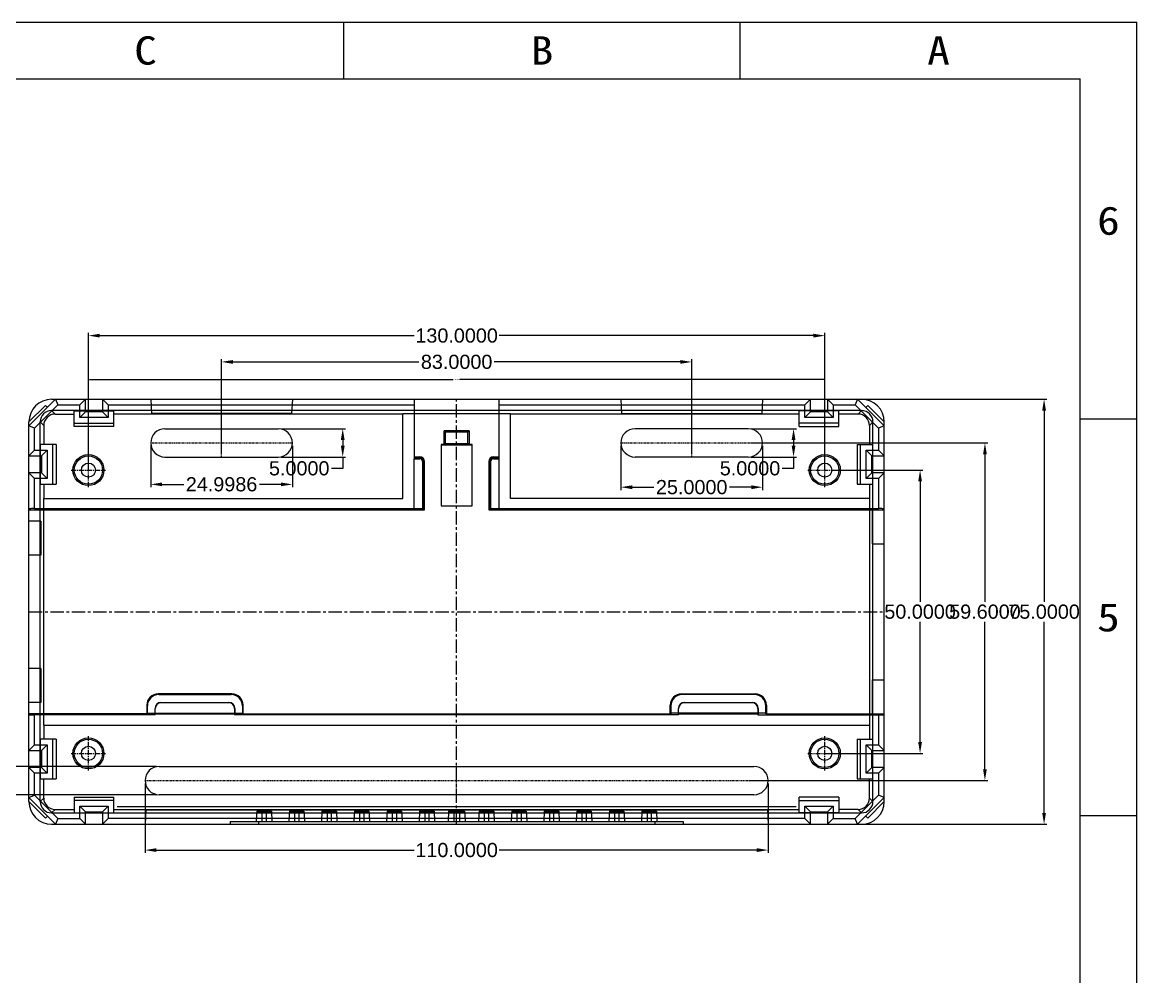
# Model space of a CAD drawing. Header units: millimetres. Extents: x 0 to 3909, y 0 to 1786.
# Drawn here: x 3712.6 to 3909.4, y 1617.2 to 1785.6 of the extents above; entities that cross this region are included whole.
import ezdxf
from ezdxf.enums import TextEntityAlignment as Align

# ---------------------------------------------------------------- set-up
doc = ezdxf.new("R2010")
doc.units = ezdxf.units.MM
doc.header["$MEASUREMENT"] = 0
doc.linetypes.add('CENTER', pattern=[0.6, 0.375, -0.075, 0.075, -0.075])
doc.linetypes.add('HIDDEN', pattern=[0.2, 0.1, -0.1])
doc.layers.get('0').update_dxf_attribs({"linetype": 'CONTINUOUS'})
doc.layers.get('Defpoints').update_dxf_attribs({"linetype": 'CONTINUOUS'})
doc.layers.add('DEFAULT_2', color=8, linetype='HIDDEN')
doc.layers.add('dim', color=82, linetype='CONTINUOUS', lineweight=9)
doc.styles.get("Standard").update_dxf_attribs({"font": 'arial.ttf'})
doc.styles.add('TEXTSTYLE_0', font='txt', dxfattribs={"width": 0.8})
doc.dimstyles.get("Standard").update_dxf_attribs({"dimtxt": 0.18, "dimasz": 0.18, "dimexe": 0.18, "dimexo": 0.0625, "dimgap": 0.09, "dimtad": 0, "dimtih": 1, "dimtoh": 1, "dimdec": 4, "dimzin": 0, "dimdsep": 46, "dimtxsty": 'Standard', "dimcen": 0.09, "dimadec": 0, "dimazin": 0, "dimtfac": 1, "dimtdec": 4, "dimtofl": 0, "dimtmove": 0, "dimatfit": 3, "dimfxl": 0, "dimtolj": 1, "dimtzin": 0, "dimarcsym": 0})

# ---------------------------------------------------------------- blocks, each defined once
blk = doc.blocks.new('SUN_6HWZ35TKK40GSGJE8VEUYAXIAKM')
at = {"color": 7, "linetype": 'Continuous'}
for p, q in [((-594, 420), (0, 420)), ((-140, 410), (-140, 420)), ((-70, 410), (-70, 420)), ((0, 0), (0, 420)), ((-584, 410), (-10, 410)), ((-10, 10), (-10, 410)), ((-10, 350), (0, 350)), ((-10, 280), (0, 280))]:
    blk.add_line(p, q, dxfattribs=at)
at = {"color": 2, "style": 'TEXTSTYLE_0'}
for s, width, p, p2 in [('C', 0.792749, (-176.99, 412.53), (-172.99, 412.53)), ('B', 0.858217, (-106.99, 412.53), (-102.99, 412.53)), ('A', 0.858217, (-36.99, 412.53), (-32.99, 412.53)), ('6', 1.030029, (-6.99, 382.5), (-2.99, 382.5)), ('5', 1.030029, (-6.99, 312.5), (-2.99, 312.5))]:
    blk.add_text(s, height=5, dxfattribs=dict(at, width=width)).set_placement(p, p2, align=Align.FIT)
blk = doc.blocks.new('*D75')
at = {"layer": 'Defpoints', "color": 0}
for p in [(3830.83, 1725.67), (3747.83, 1708.88), (3830.83, 1708.88)]:
    blk.add_point(p, dxfattribs=at)
at = {"layer": 'dim', "color": 0, "lineweight": -2}
for p, q in [((3747.83, 1709.38), (3747.83, 1726.17)), ((3749.83, 1725.67), (3782.67, 1725.67)), ((3828.83, 1725.67), (3795.98, 1725.67)), ((3830.83, 1709.38), (3830.83, 1726.17))]:
    blk.add_line(p, q, dxfattribs=at)
at = {"layer": 'dim', "color": 0}
for points in [[(3749.83, 1726), (3749.83, 1725.34), (3747.83, 1725.67)], [(3828.83, 1726), (3828.83, 1725.34), (3830.83, 1725.67)]]:
    blk.add_solid(points, dxfattribs=at)
at = {"layer": 'dim', "color": 0, "insert": (3789.33, 1725.67), "char_height": 2.5, "attachment_point": 5}
blk.add_mtext('\\A1;83.0000', dxfattribs=at)
blk = doc.blocks.new('*D76')
at = {"layer": 'Defpoints', "color": 0}
for p in [(3860.13, 1719.08), (3860.13, 1644.08), (3893.04, 1644.08)]:
    blk.add_point(p, dxfattribs=at)
at = {"layer": 'dim', "color": 0, "lineweight": -2}
for p, q in [((3860.63, 1719.08), (3893.54, 1719.08)), ((3893.04, 1717.08), (3893.04, 1683.35)), ((3893.04, 1646.08), (3893.04, 1679.8)), ((3860.63, 1644.08), (3893.54, 1644.08))]:
    blk.add_line(p, q, dxfattribs=at)
at = {"layer": 'dim', "color": 0}
for points in [[(3892.71, 1717.08), (3893.38, 1717.08), (3893.04, 1719.08)], [(3892.71, 1646.08), (3893.38, 1646.08), (3893.04, 1644.08)]]:
    blk.add_solid(points, dxfattribs=at)
at = {"layer": 'dim', "color": 0, "insert": (3893.04, 1681.58), "char_height": 2.5, "attachment_point": 5}
blk.add_mtext('\\A1;75.0000', dxfattribs=at)
blk = doc.blocks.new('*D77')
at = {"layer": 'Defpoints', "color": 0}
for p in [(3840.83, 1711.38), (3840.83, 1651.78), (3882.6, 1651.78)]:
    blk.add_point(p, dxfattribs=at)
at = {"layer": 'dim', "color": 0, "lineweight": -2}
for p, q in [((3841.33, 1711.38), (3883.1, 1711.38)), ((3882.6, 1709.38), (3882.6, 1683.35)), ((3882.6, 1653.78), (3882.6, 1679.8)), ((3841.33, 1651.78), (3883.1, 1651.78))]:
    blk.add_line(p, q, dxfattribs=at)
at = {"layer": 'dim', "color": 0}
for points in [[(3882.27, 1709.38), (3882.93, 1709.38), (3882.6, 1711.38)], [(3882.27, 1653.78), (3882.93, 1653.78), (3882.6, 1651.78)]]:
    blk.add_solid(points, dxfattribs=at)
at = {"layer": 'dim', "color": 0, "insert": (3882.6, 1681.58), "char_height": 2.5, "attachment_point": 5}
blk.add_mtext('\\A1;59.6000', dxfattribs=at)
blk = doc.blocks.new('*D78')
at = {"layer": 'Defpoints', "color": 0}
for p in [(3757.83, 1713.88), (3757.83, 1708.88), (3769.22, 1708.88)]:
    blk.add_point(p, dxfattribs=at)
at = {"layer": 'dim', "color": 0, "lineweight": -2}
for p, q in [((3758.33, 1713.88), (3769.72, 1713.88)), ((3769.22, 1711.88), (3769.22, 1710.88)), ((3758.33, 1708.88), (3769.72, 1708.88)), ((3769.22, 1708.88), (3769.22, 1706.88)), ((3769.22, 1706.88), (3767.22, 1706.88))]:
    blk.add_line(p, q, dxfattribs=at)
at = {"layer": 'dim', "color": 0}
for points in [[(3768.89, 1711.88), (3769.56, 1711.88), (3769.22, 1713.88)], [(3768.89, 1710.88), (3769.56, 1710.88), (3769.22, 1708.88)]]:
    blk.add_solid(points, dxfattribs=at)
at = {"layer": 'dim', "color": 0, "insert": (3761.54, 1706.88), "char_height": 2.5, "attachment_point": 5}
blk.add_mtext('\\A1;5.0000', dxfattribs=at)
blk = doc.blocks.new('*D79')
at = {"layer": 'Defpoints', "color": 0}
for p in [(3840.83, 1713.88), (3840.83, 1708.88), (3848.81, 1708.88)]:
    blk.add_point(p, dxfattribs=at)
at = {"layer": 'dim', "color": 0, "lineweight": -2}
for p, q in [((3841.33, 1713.88), (3849.31, 1713.88)), ((3848.81, 1711.88), (3848.81, 1710.88)), ((3841.33, 1708.88), (3849.31, 1708.88)), ((3848.81, 1708.88), (3848.81, 1706.88)), ((3848.81, 1706.88), (3846.81, 1706.88))]:
    blk.add_line(p, q, dxfattribs=at)
at = {"layer": 'dim', "color": 0}
for points in [[(3848.48, 1711.88), (3849.15, 1711.88), (3848.81, 1713.88)], [(3848.48, 1710.88), (3849.15, 1710.88), (3848.81, 1708.88)]]:
    blk.add_solid(points, dxfattribs=at)
at = {"layer": 'dim', "color": 0, "insert": (3841.13, 1706.88), "char_height": 2.5, "attachment_point": 5}
blk.add_mtext('\\A1;5.0000', dxfattribs=at)
blk = doc.blocks.new('*D80')
at = {"layer": 'Defpoints', "color": 0}
for p in [(3818.33, 1711.38), (3843.33, 1711.38), (3843.33, 1703.56)]:
    blk.add_point(p, dxfattribs=at)
at = {"layer": 'dim', "color": 0, "lineweight": -2}
for p, q in [((3818.33, 1710.88), (3818.33, 1703.06)), ((3843.33, 1710.88), (3843.33, 1703.06)), ((3820.33, 1703.56), (3824.15, 1703.56)), ((3841.33, 1703.56), (3837.5, 1703.56))]:
    blk.add_line(p, q, dxfattribs=at)
at = {"layer": 'dim', "color": 0}
for points in [[(3820.33, 1703.89), (3820.33, 1703.22), (3818.33, 1703.56)], [(3841.33, 1703.89), (3841.33, 1703.22), (3843.33, 1703.56)]]:
    blk.add_solid(points, dxfattribs=at)
at = {"layer": 'dim', "color": 0, "insert": (3830.83, 1703.56), "char_height": 2.5, "attachment_point": 5}
blk.add_mtext('\\A1;25.0000', dxfattribs=at)
blk = doc.blocks.new('*D81')
at = {"layer": 'Defpoints', "color": 0}
for p in [(3735.33, 1711.46), (3760.33, 1711.37), (3760.33, 1704.06)]:
    blk.add_point(p, dxfattribs=at)
at = {"layer": 'dim', "color": 0, "lineweight": -2}
for p, q in [((3735.33, 1710.96), (3735.33, 1703.56)), ((3760.33, 1710.87), (3760.33, 1703.56)), ((3737.33, 1704.06), (3741.15, 1704.06)), ((3758.33, 1704.06), (3754.51, 1704.06))]:
    blk.add_line(p, q, dxfattribs=at)
at = {"layer": 'dim', "color": 0}
for points in [[(3737.33, 1704.39), (3737.33, 1703.73), (3735.33, 1704.06)], [(3758.33, 1704.39), (3758.33, 1703.73), (3760.33, 1704.06)]]:
    blk.add_solid(points, dxfattribs=at)
at = {"layer": 'dim', "color": 0, "insert": (3747.83, 1704.06), "char_height": 2.5, "attachment_point": 5}
blk.add_mtext('\\A1;24.9986', dxfattribs=at)
blk = doc.blocks.new('*D82')
at = {"layer": 'Defpoints', "color": 0}
for p in [(3736.83, 1654.28), (3705.64, 1649.28), (3736.83, 1649.28)]:
    blk.add_point(p, dxfattribs=at)
at = {"layer": 'dim', "color": 0, "lineweight": -2}
for p, q in [((3736.33, 1654.28), (3705.14, 1654.28)), ((3705.64, 1652.28), (3705.64, 1651.28)), ((3736.33, 1649.28), (3705.14, 1649.28)), ((3705.64, 1649.28), (3705.64, 1647.28)), ((3705.64, 1647.28), (3703.64, 1647.28))]:
    blk.add_line(p, q, dxfattribs=at)
at = {"layer": 'dim', "color": 0}
for points in [[(3705.31, 1652.28), (3705.98, 1652.28), (3705.64, 1654.28)], [(3705.31, 1651.28), (3705.98, 1651.28), (3705.64, 1649.28)]]:
    blk.add_solid(points, dxfattribs=at)
at = {"layer": 'dim', "color": 0, "insert": (3697.96, 1647.28), "char_height": 2.5, "attachment_point": 5}
blk.add_mtext('\\A1;5.0000', dxfattribs=at)
blk = doc.blocks.new('*D83')
at = {"layer": 'Defpoints', "color": 0}
for p in [(3734.33, 1651.78), (3844.33, 1651.78), (3844.33, 1639.51)]:
    blk.add_point(p, dxfattribs=at)
at = {"layer": 'dim', "color": 0, "lineweight": -2}
for p, q in [((3734.33, 1651.28), (3734.33, 1639.01)), ((3844.33, 1651.28), (3844.33, 1639.01)), ((3736.33, 1639.51), (3781.82, 1639.51)), ((3842.33, 1639.51), (3796.84, 1639.51))]:
    blk.add_line(p, q, dxfattribs=at)
at = {"layer": 'dim', "color": 0}
for points in [[(3736.33, 1639.85), (3736.33, 1639.18), (3734.33, 1639.51)], [(3842.33, 1639.85), (3842.33, 1639.18), (3844.33, 1639.51)]]:
    blk.add_solid(points, dxfattribs=at)
at = {"layer": 'dim', "color": 0, "insert": (3789.33, 1639.51), "char_height": 2.5, "attachment_point": 5}
blk.add_mtext('\\A1;110.0000', dxfattribs=at)
blk = doc.blocks.new('*D71')
at = {"layer": 'Defpoints', "color": 0}
for p in [(3855.58, 1706.58), (3854.33, 1656.58), (3871.15, 1656.58)]:
    blk.add_point(p, dxfattribs=at)
at = {"layer": 'dim', "color": 0, "lineweight": -2}
for p, q in [((3856.08, 1706.58), (3871.65, 1706.58)), ((3871.15, 1704.58), (3871.15, 1683.35)), ((3871.15, 1658.58), (3871.15, 1679.8)), ((3854.83, 1656.58), (3871.65, 1656.58))]:
    blk.add_line(p, q, dxfattribs=at)
at = {"layer": 'dim', "color": 0}
for points in [[(3870.82, 1704.58), (3871.48, 1704.58), (3871.15, 1706.58)], [(3870.82, 1658.58), (3871.48, 1658.58), (3871.15, 1656.58)]]:
    blk.add_solid(points, dxfattribs=at)
at = {"layer": 'dim', "color": 0, "insert": (3871.15, 1681.58), "char_height": 2.5, "attachment_point": 5}
blk.add_mtext('\\A1;50.0000', dxfattribs=at)
blk = doc.blocks.new('*D72')
at = {"layer": 'Defpoints', "color": 0}
for p in [(3854.33, 1730.31), (3724.33, 1706.58), (3854.33, 1706.64)]:
    blk.add_point(p, dxfattribs=at)
at = {"layer": 'dim', "color": 0, "lineweight": -2}
for p, q in [((3724.33, 1707.08), (3724.33, 1730.81)), ((3726.33, 1730.31), (3781.82, 1730.31)), ((3852.33, 1730.31), (3796.84, 1730.31)), ((3854.33, 1707.14), (3854.33, 1730.81))]:
    blk.add_line(p, q, dxfattribs=at)
at = {"layer": 'dim', "color": 0}
for points in [[(3726.33, 1730.64), (3726.33, 1729.98), (3724.33, 1730.31)], [(3852.33, 1730.64), (3852.33, 1729.98), (3854.33, 1730.31)]]:
    blk.add_solid(points, dxfattribs=at)
at = {"layer": 'dim', "color": 0, "insert": (3789.33, 1730.31), "char_height": 2.5, "attachment_point": 5}
blk.add_mtext('\\A1;130.0000', dxfattribs=at)
blk = doc.blocks.new('*D73')
at = {"color": 0, "lineweight": -2}
for p, q in [((3724.33, 1706.64), (3724.33, 1722.73)), ((3724.51, 1722.55), (3788.73, 1722.55)), ((3854.15, 1722.55), (3789.92, 1722.55)), ((3854.33, 1706.64), (3854.33, 1722.73))]:
    blk.add_line(p, q, dxfattribs=at)
at = {"color": 0}
for points in [[(3724.51, 1722.58), (3724.51, 1722.52), (3724.33, 1722.55)], [(3854.15, 1722.58), (3854.15, 1722.52), (3854.33, 1722.55)]]:
    blk.add_solid(points, dxfattribs=at)
at = {"layer": 'Defpoints', "color": 0}
for p in [(3854.33, 1722.55), (3724.33, 1706.58), (3854.33, 1706.58)]:
    blk.add_point(p, dxfattribs=at)
at = {"color": 0, "insert": (3789.33, 1722.55), "char_height": 0.18, "attachment_point": 5}
blk.add_mtext('\\A1;130.0000', dxfattribs=at)

msp = doc.modelspace()

# ---------------------------------------------------------------- linework, layer by layer
at = {"color": 7, "linetype": 'Continuous'}
for p, q in [((3713.8268, 1714.37825), (3718.5268, 1719.07825)), ((3716.74708, 1718.00564), (3713.8268, 1715.08536)), ((3714.8268, 1713.96404), (3718.94102, 1718.07825)), ((3716.74708, 1718.00564), (3717.10064, 1717.65209)), ((3717.8268, 1719.07825), (3860.8268, 1719.07825)), ((3718.5268, 1719.07825), (3718.94102, 1718.07825)), ((3718.94102, 1718.07825), (3722.8268, 1718.07825)), ((3723.8268, 1719.07825), (3722.8268, 1718.07825)), ((3722.8268, 1715.87825), (3722.8268, 1718.07825)), ((3723.8268, 1716.87825), (3723.8268, 1719.07825)), ((3726.8268, 1719.07825), (3727.8268, 1718.07825)), ((3726.8268, 1719.07825), (3726.8268, 1716.87825)), ((3727.8268, 1718.07825), (3781.8268, 1718.07825)), ((3727.8268, 1718.07825), (3727.8268, 1715.87825)), ((3781.8268, 1719.07825), (3781.8268, 1708.57825)), ((3796.8268, 1708.57825), (3796.8268, 1719.07825)), ((3796.8268, 1718.07825), (3850.8268, 1718.07825)), ((3851.8268, 1719.07825), (3850.8268, 1718.07825)), ((3850.8268, 1715.87825), (3850.8268, 1718.07825)), ((3851.8268, 1716.87825), (3851.8268, 1719.07825)), ((3854.8268, 1719.07825), (3855.8268, 1718.07825)), ((3854.8268, 1719.07825), (3854.8268, 1716.87825)), ((3855.8268, 1718.07825), (3859.71259, 1718.07825)), ((3855.8268, 1718.07825), (3855.8268, 1715.87825)), ((3860.1268, 1719.07825), (3859.71259, 1718.07825)), ((3859.71259, 1718.07825), (3863.8268, 1713.96404)), ((3860.1268, 1719.07825), (3864.8268, 1714.37825)), ((3861.90652, 1718.00564), (3861.55297, 1717.65209)), ((3861.90652, 1718.00564), (3864.8268, 1715.08536)), ((3723.8268, 1716.87825), (3722.8268, 1715.87825)), ((3727.8268, 1715.87825), (3722.8268, 1715.87825)), ((3726.8268, 1716.87825), (3723.8268, 1716.87825)), ((3726.8268, 1716.87825), (3727.8268, 1715.87825)), ((3851.8268, 1716.87825), (3850.8268, 1715.87825)), ((3855.8268, 1715.87825), (3850.8268, 1715.87825)), ((3854.8268, 1716.87825), (3851.8268, 1716.87825)), ((3854.8268, 1716.87825), (3855.8268, 1715.87825)), ((3713.8268, 1648.07115), (3713.8268, 1715.08536)), ((3714.8268, 1713.96404), (3713.8268, 1714.37825)), ((3714.8268, 1710.07825), (3714.8268, 1713.96404)), ((3737.8268, 1713.87825), (3757.8268, 1713.87825)), ((3840.8268, 1713.87825), (3820.8268, 1713.87825)), ((3864.8268, 1714.37825), (3863.8268, 1713.96404)), ((3863.8268, 1713.96404), (3863.8268, 1710.07825)), ((3864.8268, 1648.07115), (3864.8268, 1715.08536)), ((3791.5291, 1713.48284), (3787.12451, 1713.48284)), ((3787.12451, 1713.48284), (3787.3268, 1713.28055)), ((3787.12451, 1711.07825), (3787.12451, 1713.48284)), ((3791.3268, 1713.28055), (3787.3268, 1713.28055)), ((3787.3268, 1713.28055), (3787.3268, 1711.28055)), ((3791.5291, 1713.48284), (3791.3268, 1713.28055)), ((3791.3268, 1711.28055), (3791.3268, 1713.28055)), ((3791.5291, 1713.48284), (3791.5291, 1711.07825)), ((3713.8268, 1709.07825), (3714.8268, 1710.07825)), ((3714.8268, 1710.07825), (3717.0268, 1710.07825)), ((3716.0268, 1709.07825), (3717.0268, 1710.07825)), ((3717.0268, 1710.07825), (3717.0268, 1705.07825)), ((3787.12451, 1711.07825), (3786.5768, 1711.07825)), ((3786.5768, 1711.07825), (3786.5768, 1700.28055)), ((3786.5768, 1711.01536), (3792.0768, 1711.01536)), ((3787.12451, 1711.07825), (3787.3268, 1711.28055)), ((3787.3268, 1711.28055), (3791.3268, 1711.28055)), ((3791.5291, 1711.07825), (3791.3268, 1711.28055)), ((3792.0768, 1711.07825), (3791.5291, 1711.07825)), ((3792.0768, 1700.28055), (3792.0768, 1711.07825)), ((3861.6268, 1710.07825), (3863.8268, 1710.07825)), ((3862.6268, 1709.07825), (3861.6268, 1710.07825)), ((3861.6268, 1705.07825), (3861.6268, 1710.07825)), ((3864.8268, 1709.07825), (3863.8268, 1710.07825)), ((3713.8268, 1709.07825), (3716.0268, 1709.07825)), ((3716.0268, 1709.07825), (3716.0268, 1706.07825)), ((3737.8268, 1708.87825), (3757.8268, 1708.87825)), ((3781.8268, 1708.78055), (3782.8318, 1708.78055)), ((3781.8268, 1708.69355), (3782.8268, 1708.69355)), ((3781.8268, 1708.57825), (3782.8268, 1708.57825)), ((3782.8268, 1708.69355), (3782.8268, 1708.57825)), ((3783.4421, 1708.07825), (3783.3268, 1708.07825)), ((3783.3268, 1708.07825), (3783.3268, 1699.78055)), ((3783.4421, 1699.66525), (3783.4421, 1708.07825)), ((3783.5341, 1708.07825), (3783.53408, 1699.57825)), ((3795.11952, 1699.57825), (3795.11951, 1708.07825)), ((3795.3268, 1708.07825), (3795.21151, 1708.07825)), ((3795.21151, 1708.07825), (3795.21151, 1699.66525)), ((3795.3268, 1708.07825), (3795.3268, 1699.78055)), ((3795.8218, 1708.78055), (3796.8268, 1708.78055)), ((3795.8268, 1708.69355), (3796.8268, 1708.69355)), ((3795.8268, 1708.57825), (3795.8268, 1708.69355)), ((3795.8268, 1708.57825), (3796.8268, 1708.57825)), ((3840.8268, 1708.87825), (3820.8268, 1708.87825)), ((3862.6268, 1709.07825), (3864.8268, 1709.07825)), ((3862.6268, 1706.07825), (3862.6268, 1709.07825)), ((3716.0268, 1706.07825), (3713.8268, 1706.07825)), ((3713.8268, 1706.07825), (3714.8268, 1705.07825)), ((3716.0268, 1706.07825), (3717.0268, 1705.07825)), ((3862.6268, 1706.07825), (3861.6268, 1705.07825)), ((3864.8268, 1706.07825), (3862.6268, 1706.07825)), ((3864.8268, 1706.07825), (3863.8268, 1705.07825)), ((3717.0268, 1705.07825), (3714.8268, 1705.07825)), ((3714.8268, 1699.78055), (3714.8268, 1705.07825)), ((3863.8268, 1705.07825), (3861.6268, 1705.07825)), ((3863.8268, 1705.07825), (3863.8268, 1699.78055)), ((3786.5768, 1700.28055), (3792.0768, 1700.28055)), ((3713.8268, 1699.57825), (3783.5291, 1699.57825)), ((3714.8268, 1699.78055), (3783.3268, 1699.78055)), ((3781.8268, 1699.66525), (3783.4421, 1699.66525)), ((3781.8268, 1699.57825), (3781.8268, 1699.66525)), ((3783.3268, 1699.78055), (3783.4421, 1699.66525)), ((3795.12451, 1699.57825), (3864.8268, 1699.57825)), ((3795.3268, 1699.78055), (3795.21151, 1699.66525)), ((3795.21151, 1699.66525), (3796.8268, 1699.66525)), ((3795.3268, 1699.78055), (3863.8268, 1699.78055)), ((3796.8268, 1699.57825), (3796.8268, 1699.66525)), ((3736.73936, 1666.96296), (3749.51425, 1666.96296)), ((3841.91425, 1666.96296), (3829.13936, 1666.96296)), ((3734.7421, 1663.57825), (3734.7421, 1664.9657)), ((3736.1268, 1664.52825), (3736.08578, 1664.52825)), ((3736.08578, 1663.49912), (3736.08578, 1664.52825)), ((3736.1268, 1663.37596), (3736.1268, 1664.52825)), ((3737.1268, 1665.56927), (3749.1268, 1665.56927)), ((3737.1268, 1665.52825), (3737.1268, 1665.56927)), ((3749.1268, 1665.52825), (3737.1268, 1665.52825)), ((3749.1268, 1665.56927), (3749.1268, 1665.52825)), ((3750.16782, 1664.52825), (3750.1268, 1664.52825)), ((3750.1268, 1664.52825), (3750.1268, 1663.37596)), ((3750.16782, 1664.52825), (3750.16782, 1663.49912)), ((3751.51151, 1664.9657), (3751.51151, 1663.57825)), ((3827.1421, 1664.9657), (3827.1421, 1663.57825)), ((3828.5268, 1664.52825), (3828.48578, 1664.52825)), ((3828.48578, 1663.49912), (3828.48578, 1664.52825)), ((3828.5268, 1663.37596), (3828.5268, 1664.52825)), ((3829.5268, 1665.56927), (3841.5268, 1665.56927)), ((3829.5268, 1665.52825), (3829.5268, 1665.56927)), ((3841.5268, 1665.52825), (3829.5268, 1665.52825)), ((3841.5268, 1665.56927), (3841.5268, 1665.52825)), ((3842.56782, 1664.52825), (3842.5268, 1664.52825)), ((3842.5268, 1664.52825), (3842.5268, 1663.37596)), ((3842.56782, 1664.52825), (3842.56782, 1663.49912)), ((3843.91151, 1663.57825), (3843.91151, 1664.9657)), ((3734.7421, 1663.57825), (3713.8268, 1663.57825)), ((3736.1268, 1663.37596), (3714.8268, 1663.37596)), ((3714.8268, 1658.07825), (3714.8268, 1663.37596)), ((3734.7421, 1663.69355), (3736.08578, 1663.69355)), ((3736.1268, 1663.37596), (3736.08578, 1663.49912)), ((3750.16782, 1663.49912), (3750.1268, 1663.37596)), ((3828.5268, 1663.37596), (3750.1268, 1663.37596)), ((3750.16782, 1663.69355), (3751.51151, 1663.69355)), ((3751.51151, 1663.57825), (3827.1421, 1663.57825)), ((3828.48578, 1663.69355), (3827.1421, 1663.69355)), ((3828.5268, 1663.37596), (3828.48578, 1663.49912)), ((3842.56782, 1663.49912), (3842.5268, 1663.37596)), ((3842.5268, 1663.37596), (3863.8268, 1663.37596)), ((3843.91151, 1663.69355), (3842.56782, 1663.69355)), ((3843.91151, 1663.57825), (3864.8268, 1663.57825)), ((3863.8268, 1663.37596), (3863.8268, 1658.07825)), ((3713.8268, 1657.07825), (3714.8268, 1658.07825)), ((3713.8268, 1657.07825), (3716.0268, 1657.07825)), ((3714.8268, 1658.07825), (3717.0268, 1658.07825)), ((3716.0268, 1657.07825), (3717.0268, 1658.07825)), ((3716.0268, 1657.07825), (3716.0268, 1654.07825)), ((3717.0268, 1658.07825), (3717.0268, 1653.07825)), ((3861.6268, 1658.07825), (3863.8268, 1658.07825)), ((3862.6268, 1657.07825), (3861.6268, 1658.07825)), ((3861.6268, 1653.07825), (3861.6268, 1658.07825)), ((3862.6268, 1657.07825), (3864.8268, 1657.07825)), ((3862.6268, 1654.07825), (3862.6268, 1657.07825)), ((3864.8268, 1657.07825), (3863.8268, 1658.07825)), ((3716.0268, 1654.07825), (3713.8268, 1654.07825)), ((3713.8268, 1654.07825), (3714.8268, 1653.07825)), ((3717.0268, 1653.07825), (3714.8268, 1653.07825)), ((3714.8268, 1649.19247), (3714.8268, 1653.07825)), ((3716.0268, 1654.07825), (3717.0268, 1653.07825)), ((3736.8268, 1654.27825), (3841.8268, 1654.27825)), ((3862.6268, 1654.07825), (3861.6268, 1653.07825)), ((3863.8268, 1653.07825), (3861.6268, 1653.07825)), ((3864.8268, 1654.07825), (3862.6268, 1654.07825)), ((3864.8268, 1654.07825), (3863.8268, 1653.07825)), ((3863.8268, 1653.07825), (3863.8268, 1649.19247)), ((3713.8268, 1648.77825), (3714.8268, 1649.19247)), ((3718.5268, 1644.07825), (3713.8268, 1648.77825)), ((3718.94102, 1645.07825), (3714.8268, 1649.19247)), ((3841.8268, 1649.27825), (3736.8268, 1649.27825)), ((3863.8268, 1649.19247), (3859.71259, 1645.07825)), ((3864.8268, 1648.77825), (3860.1268, 1644.07825)), ((3864.8268, 1648.77825), (3863.8268, 1649.19247)), ((3713.8268, 1648.07115), (3716.74708, 1645.15087)), ((3722.8268, 1647.27825), (3727.8268, 1647.27825)), ((3723.8268, 1646.27825), (3722.8268, 1647.27825)), ((3722.8268, 1645.07825), (3722.8268, 1647.27825)), ((3726.8268, 1646.27825), (3727.8268, 1647.27825)), ((3727.8268, 1647.27825), (3727.8268, 1645.07825)), ((3849.2768, 1647.14802), (3729.3768, 1647.14802)), ((3850.8268, 1647.27825), (3855.8268, 1647.27825)), ((3851.8268, 1646.27825), (3850.8268, 1647.27825)), ((3850.8268, 1645.07825), (3850.8268, 1647.27825)), ((3854.8268, 1646.27825), (3855.8268, 1647.27825)), ((3855.8268, 1647.27825), (3855.8268, 1645.07825)), ((3864.8268, 1648.07115), (3861.90652, 1645.15087)), ((3717.10064, 1645.50442), (3716.74708, 1645.15087)), ((3718.94102, 1645.07825), (3718.5268, 1644.07825)), ((3718.94102, 1645.07825), (3722.8268, 1645.07825)), ((3723.8268, 1644.07825), (3722.8268, 1645.07825)), ((3723.8268, 1646.27825), (3726.8268, 1646.27825)), ((3723.8268, 1644.07825), (3723.8268, 1646.27825)), ((3726.8268, 1646.27825), (3726.8268, 1644.07825)), ((3726.8268, 1644.07825), (3727.8268, 1645.07825)), ((3850.8268, 1645.07825), (3727.8268, 1645.07825)), ((3851.8268, 1644.07825), (3850.8268, 1645.07825)), ((3851.8268, 1646.27825), (3854.8268, 1646.27825)), ((3851.8268, 1644.07825), (3851.8268, 1646.27825)), ((3854.8268, 1646.27825), (3854.8268, 1644.07825)), ((3854.8268, 1644.07825), (3855.8268, 1645.07825)), ((3855.8268, 1645.07825), (3859.71259, 1645.07825)), ((3860.1268, 1644.07825), (3859.71259, 1645.07825)), ((3861.55297, 1645.50442), (3861.90652, 1645.15087)), ((3717.8268, 1644.07825), (3860.8268, 1644.07825))]:
    msp.add_line(p, q, dxfattribs=at)
at = {"color": 1, "linetype": 'CENTER', "ltscale": 0.419835}
for p, q in [((3747.8268, 1708.87825), (3747.8268, 1713.87825)), ((3830.8268, 1708.87825), (3830.8268, 1713.87825)), ((3735.3268, 1711.37825), (3760.3268, 1711.37825)), ((3818.3268, 1711.37825), (3843.3268, 1711.37825)), ((3789.3268, 1649.27825), (3789.3268, 1654.27825)), ((3734.3268, 1651.77825), (3844.3268, 1651.77825))]:
    msp.add_line(p, q, dxfattribs=at)
at = {"color": 7, "linetype": 'Continuous'}
for centre, radius, start, end in [((3717.8268, 1715.07825), 4, 90, 180), ((3860.8268, 1715.07825), 4, 0, 90), ((3737.8268, 1711.37825), 2.5, 90, 270), ((3757.8268, 1711.37825), 2.5, 270, 90), ((3820.8268, 1711.37825), 2.5, 90, 270), ((3840.8268, 1711.37825), 2.5, 270, 90), ((3782.8268, 1708.07825), 0.6153, 0, 90), ((3782.8268, 1708.07825), 0.5, 0, 90), ((3782.8318, 1708.07825), 0.70229, 0, 90), ((3795.8218, 1708.07825), 0.70229, 90, 180), ((3795.8268, 1708.07825), 0.6153, 90, 180), ((3795.8268, 1708.07825), 0.5, 90, 180), ((3737.1268, 1664.52825), 1.04102, 90, 180), ((3737.1268, 1664.52825), 1, 90, 180), ((3749.1268, 1664.52825), 1.04102, 0, 90), ((3749.1268, 1664.52825), 1, 0, 90), ((3829.5268, 1664.52825), 1.04102, 90, 180), ((3829.5268, 1664.52825), 1, 90, 180), ((3841.5268, 1664.52825), 1.04102, 0, 90), ((3841.5268, 1664.52825), 1, 0, 90), ((3736.8268, 1651.77825), 2.5, 90, 270), ((3841.8268, 1651.77825), 2.5, 270, 90), ((3717.8268, 1648.07825), 4, 180, 270), ((3860.8268, 1648.07825), 4, 270, 0)]:
    msp.add_arc(centre, radius, start, end, dxfattribs=at)
for centre, major_axis, ratio, start_param, end_param in [((3714.8268, 1699.72814), (1, 0), 0.052407779, 1.570796327, 3.141592654), ((3863.8268, 1699.72814), (1, 0), 0.052407779, 0, 1.570796327), ((3736.74485, 1664.96021), (-1.41809, 1.41809), 0.997264689, -0.784028636, 0.784028636), ((3749.50876, 1664.96021), (1.41809, 1.41809), 0.997264689, -0.784028636, 0.784028636), ((3829.14485, 1664.96021), (1.41809, -1.41809), 0.997264689, 2.357564018, 3.925621289), ((3841.90876, 1664.96021), (1.41809, 1.41809), 0.997264689, -0.784028636, 0.784028636), ((3714.8268, 1663.42837), (1, 0), 0.052407779, -3.141592654, -1.570796327), ((3863.8268, 1663.42837), (1, 0), 0.052407779, -1.570796327, 0)]:
    msp.add_ellipse(centre, major_axis=major_axis, ratio=ratio, start_param=start_param, end_param=end_param, dxfattribs=at)
at = {"layer": 'DEFAULT_2', "color": 8, "linetype": 'Continuous'}
for p, q in [((3735.3268, 1719.07825), (3735.46097, 1716.51829)), ((3760.3268, 1719.07825), (3760.19264, 1716.51829)), ((3818.3268, 1719.07825), (3818.46097, 1716.51829)), ((3843.3268, 1719.07825), (3843.19264, 1716.51829)), ((3860.82688, 1717.07825), (3717.82673, 1717.07825)), ((3717.82673, 1717.07825), (3718.44023, 1716.46476)), ((3718.44023, 1716.46476), (3721.8268, 1716.46476)), ((3721.8268, 1717.05207), (3728.8268, 1717.05207)), ((3721.8268, 1714.29094), (3721.8268, 1717.05207)), ((3728.8268, 1714.29094), (3728.8268, 1717.05207)), ((3779.8268, 1716.46476), (3728.8268, 1716.46476)), ((3760.19572, 1716.57706), (3735.45789, 1716.57706)), ((3735.46097, 1716.51829), (3760.19264, 1716.51829)), ((3798.8268, 1716.49844), (3779.8268, 1716.49844)), ((3779.8268, 1701.57825), (3779.8268, 1716.49844)), ((3798.8268, 1701.57825), (3798.8268, 1716.49844)), ((3849.8268, 1716.46476), (3798.8268, 1716.46476)), ((3818.45789, 1716.57706), (3843.19572, 1716.57706)), ((3843.19264, 1716.51829), (3818.46097, 1716.51829)), ((3856.8268, 1717.05207), (3849.8268, 1717.05207)), ((3849.8268, 1714.29094), (3849.8268, 1717.05207)), ((3856.8268, 1714.29094), (3856.8268, 1717.05207)), ((3860.21338, 1716.46476), (3856.8268, 1716.46476)), ((3860.82688, 1717.07825), (3860.21338, 1716.46476)), ((3715.8268, 1715.07833), (3716.4403, 1714.46483)), ((3715.8268, 1648.07818), (3715.8268, 1715.07833)), ((3716.4403, 1714.46483), (3716.4403, 1711.07825)), ((3721.8268, 1714.87825), (3728.8268, 1714.87825)), ((3728.8268, 1714.29094), (3721.8268, 1714.29094)), ((3856.8268, 1714.87825), (3849.8268, 1714.87825)), ((3849.8268, 1714.29094), (3856.8268, 1714.29094)), ((3862.8268, 1715.07833), (3862.2133, 1714.46483)), ((3862.2133, 1714.46483), (3862.2133, 1711.07825)), ((3862.8268, 1648.07818), (3862.8268, 1715.07833)), ((3718.61412, 1711.07825), (3715.85298, 1711.07825)), ((3715.85298, 1704.07825), (3715.85298, 1711.07825)), ((3718.0268, 1704.07825), (3718.0268, 1711.07825)), ((3718.61412, 1711.07825), (3718.61412, 1704.07825)), ((3860.03949, 1711.07825), (3862.80062, 1711.07825)), ((3860.03949, 1711.07825), (3860.03949, 1704.07825)), ((3860.6268, 1704.07825), (3860.6268, 1711.07825)), ((3862.80062, 1704.07825), (3862.80062, 1711.07825)), ((3781.8268, 1708.89585), (3782.8318, 1708.89585)), ((3781.8268, 1699.66525), (3781.8268, 1708.57825)), ((3782.8318, 1708.89585), (3782.8318, 1708.78055)), ((3783.64939, 1708.07825), (3783.5341, 1708.07825)), ((3783.64938, 1699.57825), (3783.64939, 1708.07825)), ((3795.00421, 1708.07825), (3795.11951, 1708.07825)), ((3795.00421, 1708.07825), (3795.00423, 1699.57825)), ((3795.8218, 1708.89585), (3796.8268, 1708.89585)), ((3795.8218, 1708.89585), (3795.8218, 1708.78055)), ((3796.8268, 1699.66525), (3796.8268, 1708.57825)), ((3715.85298, 1704.07825), (3718.61412, 1704.07825)), ((3716.4403, 1704.07825), (3716.4403, 1701.57825)), ((3860.03949, 1704.07825), (3862.80062, 1704.07825)), ((3862.2133, 1704.07825), (3862.2133, 1701.57825)), ((3716.40662, 1701.57825), (3779.8268, 1701.57825)), ((3716.40662, 1701.57825), (3716.40662, 1661.57825)), ((3862.24699, 1701.57825), (3798.8268, 1701.57825)), ((3862.24699, 1701.57825), (3862.24699, 1661.57825)), ((3783.5291, 1699.57825), (3783.64439, 1699.57825)), ((3795.00921, 1699.57825), (3795.12451, 1699.57825)), ((3862.70812, 1699.57825), (3862.70812, 1693.57825)), ((3862.7343, 1693.57825), (3862.7343, 1699.57825)), ((3715.94549, 1697.57825), (3713.8268, 1697.57825)), ((3715.91931, 1691.57825), (3715.91931, 1697.57825)), ((3715.94549, 1697.57825), (3715.94549, 1691.57825)), ((3862.70812, 1693.57825), (3864.8268, 1693.57825)), ((3715.94549, 1691.57825), (3713.8268, 1691.57825)), ((3715.94549, 1671.57825), (3713.8268, 1671.57825)), ((3715.91931, 1665.57825), (3715.91931, 1671.57825)), ((3715.94549, 1671.57825), (3715.94549, 1665.57825)), ((3862.70812, 1669.57825), (3864.8268, 1669.57825)), ((3862.70812, 1669.57825), (3862.70812, 1663.57825)), ((3862.7343, 1663.57825), (3862.7343, 1669.57825)), ((3749.62954, 1667.07825), (3736.62406, 1667.07825)), ((3736.73936, 1666.96296), (3736.62406, 1667.07825)), ((3749.62954, 1667.07825), (3749.51425, 1666.96296)), ((3829.02406, 1667.07825), (3842.02954, 1667.07825)), ((3829.13936, 1666.96296), (3829.02406, 1667.07825)), ((3842.02954, 1667.07825), (3841.91425, 1666.96296)), ((3715.94549, 1665.57825), (3713.8268, 1665.57825)), ((3734.7421, 1664.9657), (3734.6268, 1665.081)), ((3734.6268, 1665.081), (3734.6268, 1663.69355)), ((3751.6268, 1665.081), (3751.51151, 1664.9657)), ((3751.6268, 1663.69355), (3751.6268, 1665.081)), ((3827.1421, 1664.9657), (3827.0268, 1665.081)), ((3827.0268, 1663.69355), (3827.0268, 1665.081)), ((3844.0268, 1665.081), (3843.91151, 1664.9657)), ((3844.0268, 1665.081), (3844.0268, 1663.69355)), ((3734.6268, 1663.69355), (3734.7421, 1663.69355)), ((3734.6268, 1663.69355), (3734.7421, 1663.57825)), ((3736.08578, 1663.69355), (3750.16782, 1663.69355)), ((3750.16782, 1663.49912), (3736.08578, 1663.49912)), ((3751.51151, 1663.69355), (3751.6268, 1663.69355)), ((3751.51151, 1663.57825), (3751.6268, 1663.69355)), ((3827.1421, 1663.69355), (3827.0268, 1663.69355)), ((3827.1421, 1663.57825), (3827.0268, 1663.69355)), ((3842.56782, 1663.69355), (3828.48578, 1663.69355)), ((3842.56782, 1663.49912), (3828.48578, 1663.49912)), ((3844.0268, 1663.69355), (3843.91151, 1663.69355)), ((3844.0268, 1663.69355), (3843.91151, 1663.57825)), ((3716.40662, 1661.57825), (3862.24699, 1661.57825)), ((3716.4403, 1661.57825), (3716.4403, 1659.07825)), ((3862.2133, 1661.57825), (3862.2133, 1659.07825)), ((3718.61412, 1659.07825), (3715.85298, 1659.07825)), ((3715.85298, 1652.07825), (3715.85298, 1659.07825)), ((3718.0268, 1652.07825), (3718.0268, 1659.07825)), ((3718.61412, 1659.07825), (3718.61412, 1652.07825)), ((3860.03949, 1659.07825), (3862.80062, 1659.07825)), ((3860.03949, 1659.07825), (3860.03949, 1652.07825)), ((3860.6268, 1652.07825), (3860.6268, 1659.07825)), ((3862.80062, 1652.07825), (3862.80062, 1659.07825)), ((3715.85298, 1652.07825), (3718.61412, 1652.07825)), ((3716.4403, 1648.69168), (3716.4403, 1652.07825)), ((3860.03949, 1652.07825), (3862.80062, 1652.07825)), ((3862.2133, 1648.69168), (3862.2133, 1652.07825)), ((3721.8268, 1648.86557), (3728.8268, 1648.86557)), ((3721.8268, 1648.86557), (3721.8268, 1646.10443)), ((3728.8268, 1646.10443), (3728.8268, 1648.86557)), ((3856.8268, 1648.86557), (3849.8268, 1648.86557)), ((3849.8268, 1646.10443), (3849.8268, 1648.86557)), ((3856.8268, 1648.86557), (3856.8268, 1646.10443)), ((3715.8268, 1648.07818), (3716.4403, 1648.69168)), ((3728.8268, 1648.27825), (3721.8268, 1648.27825)), ((3849.8268, 1648.27825), (3856.8268, 1648.27825)), ((3862.8268, 1648.07818), (3862.2133, 1648.69168)), ((3717.82673, 1646.07825), (3718.44023, 1646.69175)), ((3717.82673, 1646.07825), (3860.82688, 1646.07825)), ((3718.44023, 1646.69175), (3721.8268, 1646.69175)), ((3721.8268, 1646.10443), (3728.8268, 1646.10443)), ((3728.8268, 1646.69175), (3849.8268, 1646.69175)), ((3734.46097, 1646.63822), (3734.3268, 1644.07825)), ((3844.19572, 1646.57945), (3734.45789, 1646.57945)), ((3734.46097, 1646.63822), (3844.19264, 1646.63822)), ((3754.06126, 1646.35751), (3753.96801, 1644.57825)), ((3754.96801, 1646.36542), (3755.71237, 1646.36542)), ((3754.96801, 1646.36542), (3754.96801, 1644.57825)), ((3755.71237, 1646.22737), (3754.96801, 1646.22737)), ((3755.71237, 1646.36542), (3755.71237, 1644.57825)), ((3756.61912, 1646.35751), (3756.71237, 1644.57825)), ((3759.80562, 1646.35751), (3759.71237, 1644.57825)), ((3760.71237, 1646.36542), (3761.45672, 1646.36542)), ((3760.71237, 1646.36542), (3760.71237, 1644.57825)), ((3761.45672, 1646.22737), (3760.71237, 1646.22737)), ((3761.45672, 1646.36542), (3761.45672, 1644.57825)), ((3762.36348, 1646.35751), (3762.45672, 1644.57825)), ((3765.54997, 1646.35751), (3765.45672, 1644.57825)), ((3766.45672, 1646.36542), (3767.20108, 1646.36542)), ((3766.45672, 1646.36542), (3766.45672, 1644.57825)), ((3767.20108, 1646.22737), (3766.45672, 1646.22737)), ((3767.20108, 1646.36542), (3767.20108, 1644.57825)), ((3768.10783, 1646.35751), (3768.20108, 1644.57825)), ((3771.29432, 1646.35751), (3771.20108, 1644.57825)), ((3772.20108, 1646.36542), (3772.94543, 1646.36542)), ((3772.20108, 1646.36542), (3772.20108, 1644.57825)), ((3772.94543, 1646.22737), (3772.20108, 1646.22737)), ((3772.94543, 1646.36542), (3772.94543, 1644.57825)), ((3773.85218, 1646.35751), (3773.94543, 1644.57825)), ((3777.03868, 1646.35751), (3776.94543, 1644.57825)), ((3777.94543, 1646.36542), (3778.68978, 1646.36542)), ((3777.94543, 1646.36542), (3777.94543, 1644.57825)), ((3778.68978, 1646.22737), (3777.94543, 1646.22737)), ((3778.68978, 1646.36542), (3778.68978, 1644.57825)), ((3779.59654, 1646.35751), (3779.68978, 1644.57825)), ((3782.78303, 1646.35751), (3782.68978, 1644.57825)), ((3783.68978, 1646.36542), (3784.43414, 1646.36542)), ((3783.68978, 1646.36542), (3783.68978, 1644.57825)), ((3784.43414, 1646.22737), (3783.68978, 1646.22737)), ((3784.43414, 1646.36542), (3784.43414, 1644.57825)), ((3785.34089, 1646.35751), (3785.43414, 1644.57825)), ((3787.92005, 1646.35751), (3787.8268, 1644.57825)), ((3788.8268, 1646.36542), (3789.8268, 1646.36542)), ((3788.8268, 1646.36542), (3788.8268, 1644.57825)), ((3789.8268, 1646.22737), (3788.8268, 1646.22737)), ((3789.8268, 1646.36542), (3789.8268, 1644.57825)), ((3790.73356, 1646.35751), (3790.8268, 1644.57825)), ((3793.31272, 1646.35751), (3793.21947, 1644.57825)), ((3794.96382, 1646.36542), (3794.21947, 1646.36542)), ((3794.21947, 1646.36542), (3794.21947, 1644.57825)), ((3794.21947, 1646.22737), (3794.96382, 1646.22737)), ((3794.96382, 1646.36542), (3794.96382, 1644.57825)), ((3795.87058, 1646.35751), (3795.96382, 1644.57825)), ((3799.05707, 1646.35751), (3798.96382, 1644.57825)), ((3800.70818, 1646.36542), (3799.96382, 1646.36542)), ((3799.96382, 1646.36542), (3799.96382, 1644.57825)), ((3799.96382, 1646.22737), (3800.70818, 1646.22737)), ((3800.70818, 1646.36542), (3800.70818, 1644.57825)), ((3801.61493, 1646.35751), (3801.70818, 1644.57825)), ((3804.80142, 1646.35751), (3804.70818, 1644.57825)), ((3806.45253, 1646.36542), (3805.70818, 1646.36542)), ((3805.70818, 1646.36542), (3805.70818, 1644.57825)), ((3805.70818, 1646.22737), (3806.45253, 1646.22737)), ((3806.45253, 1646.36542), (3806.45253, 1644.57825)), ((3807.35928, 1646.35751), (3807.45253, 1644.57825)), ((3810.54578, 1646.35751), (3810.45253, 1644.57825)), ((3812.19688, 1646.36542), (3811.45253, 1646.36542)), ((3811.45253, 1646.36542), (3811.45253, 1644.57825)), ((3811.45253, 1646.22737), (3812.19688, 1646.22737)), ((3812.19688, 1646.36542), (3812.19688, 1644.57825)), ((3813.10364, 1646.35751), (3813.19688, 1644.57825)), ((3816.29013, 1646.35751), (3816.19688, 1644.57825)), ((3817.94124, 1646.36542), (3817.19688, 1646.36542)), ((3817.19688, 1646.36542), (3817.19688, 1644.57825)), ((3817.19688, 1646.22737), (3817.94124, 1646.22737)), ((3817.94124, 1646.36542), (3817.94124, 1644.57825)), ((3818.84799, 1646.35751), (3818.94124, 1644.57825)), ((3822.03449, 1646.35751), (3821.94124, 1644.57825)), ((3823.68559, 1646.36542), (3822.94124, 1646.36542)), ((3822.94124, 1646.36542), (3822.94124, 1644.57825)), ((3822.94124, 1646.22737), (3823.68559, 1646.22737)), ((3823.68559, 1646.36542), (3823.68559, 1644.57825)), ((3824.59235, 1646.35751), (3824.68559, 1644.57825)), ((3844.19264, 1646.63822), (3844.3268, 1644.07825)), ((3856.8268, 1646.10443), (3849.8268, 1646.10443)), ((3860.21338, 1646.69175), (3856.8268, 1646.69175)), ((3860.82688, 1646.07825), (3860.21338, 1646.69175)), ((3749.3268, 1644.57825), (3829.3268, 1644.57825)), ((3749.3268, 1644.57825), (3749.3268, 1644.07825)), ((3754.3268, 1644.57825), (3754.3268, 1644.07825)), ((3824.3268, 1644.57825), (3824.3268, 1644.07825)), ((3829.3268, 1644.57825), (3829.3268, 1644.07825))]:
    msp.add_line(p, q, dxfattribs=at)
at = {"layer": 'DEFAULT_2', "color": 1, "linetype": 'CENTER', "ltscale": 6.297521}
for p, q in [((3789.3268, 1644.07825), (3789.3268, 1719.07825)), ((3713.8268, 1681.57825), (3864.8268, 1681.57825))]:
    msp.add_line(p, q, dxfattribs=at)
at = {"layer": 'DEFAULT_2', "color": 1, "linetype": 'CENTER', "ltscale": 2.304364}
for p, q in [((3724.3268, 1703.55945), (3724.3268, 1709.59706)), ((3854.3268, 1703.55945), (3854.3268, 1709.59706)), ((3721.308, 1706.57825), (3727.34561, 1706.57825)), ((3851.308, 1706.57825), (3857.34561, 1706.57825)), ((3724.3268, 1653.55945), (3724.3268, 1659.59706)), ((3854.3268, 1653.55945), (3854.3268, 1659.59706)), ((3721.308, 1656.57825), (3727.34561, 1656.57825)), ((3851.308, 1656.57825), (3857.34561, 1656.57825))]:
    msp.add_line(p, q, dxfattribs=at)
at = {"layer": 'DEFAULT_2', "color": 8, "linetype": 'Continuous'}
for centre, radius in [((3724.3268, 1706.57825), 2.74437), ((3724.3268, 1706.57825), 2.5), ((3724.3268, 1706.57825), 1.25), ((3854.3268, 1706.57825), 2.74437), ((3854.3268, 1706.57825), 2.5), ((3854.3268, 1706.57825), 1.25), ((3724.3268, 1656.57825), 2.74437), ((3724.3268, 1656.57825), 2.5), ((3854.3268, 1656.57825), 2.74437), ((3854.3268, 1656.57825), 2.5), ((3724.3268, 1656.57825), 1.25), ((3854.3268, 1656.57825), 1.25)]:
    msp.add_circle(centre, radius, dxfattribs=at)
for centre, start, end in [((3782.8318, 1708.07825), 0, 90), ((3795.8218, 1708.07825), 90, 180)]:
    msp.add_arc(centre, 0.81759, start, end, dxfattribs=at)
for centre, major_axis, ratio, start_param, end_param in [((3717.82688, 1715.07818), (1.41432, -1.41432), 0.99992385, 2.356232566, 3.926952741), ((3718.44038, 1714.46468), (-1.41432, 1.41432), 0.99992385, -0.785360087, 0.785360087), ((3860.21323, 1714.46468), (-1.41432, -1.41432), 0.99992385, 2.356232566, 3.926952741), ((3860.82673, 1715.07818), (1.41432, 1.41432), 0.99992385, -0.785360087, 0.785360087), ((3736.62955, 1665.07551), (-1.41809, 1.41809), 0.997264689, -0.784028636, 0.784028636), ((3749.62406, 1665.07551), (-1.41809, -1.41809), 0.997264689, 2.357564018, 3.925621289), ((3829.02955, 1665.07551), (-1.41809, 1.41809), 0.997264689, -0.784028636, 0.784028636), ((3842.02406, 1665.07551), (-1.41809, -1.41809), 0.997264689, 2.357564018, 3.925621289), ((3717.82688, 1648.07833), (1.41432, 1.41432), 0.99992385, 2.356232566, 3.926952741), ((3718.44038, 1648.69183), (1.41432, 1.41432), 0.99992385, -3.926952741, -2.356232566), ((3860.21323, 1648.69183), (-1.41432, 1.41432), 0.99992385, 2.356232566, 3.926952741), ((3860.82673, 1648.07833), (-1.41432, 1.41432), 0.99992385, -3.926952741, -2.356232566), ((3754.96801, 1646.23533), (0.91316, 0), 0.008726869, 3.141135298, 3.534528141), ((3754.96801, 1646.35751), (0.90675, 0), 0.00872687, 1.570796327, 3.141135298), ((3754.96801, 1646.23533), (0.91316, 0), 0.008726869, -2.748657167, -1.570796327), ((3755.71237, 1646.35751), (0.90675, 0), 0.00872687, 0.000457356, 1.570796327), ((3755.71237, 1646.23533), (0.91316, 0), 0.008726869, -1.570796327, 0.000457356), ((3760.71237, 1646.23533), (0.91316, 0), 0.008726869, 3.141135298, 3.534528141), ((3760.71237, 1646.35751), (0.90675, 0), 0.00872687, 1.570796327, 3.141135298), ((3760.71237, 1646.23533), (0.91316, 0), 0.008726869, -2.748657167, -1.570796327), ((3761.45672, 1646.35751), (0.90675, 0), 0.00872687, 0.000457356, 1.570796327), ((3761.45672, 1646.23533), (0.91316, 0), 0.008726869, -1.570796327, 0.000457356), ((3766.45672, 1646.23533), (0.91316, 0), 0.008726869, 3.141135298, 3.534528141), ((3766.45672, 1646.35751), (0.90675, 0), 0.00872687, 1.570796327, 3.141135298), ((3766.45672, 1646.23533), (0.91316, 0), 0.008726869, -2.748657167, -1.570796327), ((3767.20108, 1646.35751), (0.90675, 0), 0.00872687, 0.000457356, 1.570796327), ((3767.20108, 1646.23533), (0.91316, 0), 0.008726869, -1.570796327, 0.000457356), ((3772.20108, 1646.23533), (0.91316, 0), 0.008726869, 3.141135298, 3.534528141), ((3772.20108, 1646.35751), (0.90675, 0), 0.00872687, 1.570796327, 3.141135298), ((3772.20108, 1646.23533), (0.91316, 0), 0.008726869, -2.748657167, -1.570796327), ((3772.94543, 1646.35751), (0.90675, 0), 0.00872687, 0.000457356, 1.570796327), ((3772.94543, 1646.23533), (0.91316, 0), 0.008726869, -1.570796327, 0.000457356), ((3777.94543, 1646.23533), (0.91316, 0), 0.008726869, 3.141135298, 3.534528141), ((3777.94543, 1646.35751), (0.90675, 0), 0.00872687, 1.570796327, 3.141135298), ((3777.94543, 1646.23533), (0.91316, 0), 0.008726869, -2.748657167, -1.570796327), ((3778.68978, 1646.35751), (0.90675, 0), 0.00872687, 0.000457356, 1.570796327), ((3778.68978, 1646.23533), (0.91316, 0), 0.008726869, -1.570796327, 0.000457356), ((3783.68978, 1646.23533), (0.91316, 0), 0.008726869, 3.141135298, 3.534528141), ((3783.68978, 1646.35751), (0.90675, 0), 0.00872687, 1.570796327, 3.141135298), ((3783.68978, 1646.23533), (0.91316, 0), 0.008726869, -2.748657167, -1.570796327), ((3784.43414, 1646.35751), (0.90675, 0), 0.00872687, 0.000457356, 1.570796327), ((3784.43414, 1646.23533), (0.91316, 0), 0.008726869, -1.570796327, 0.000457356), ((3788.8268, 1646.23533), (0.91316, 0), 0.008726869, 3.141135298, 3.534528141), ((3788.8268, 1646.35751), (0.90675, 0), 0.00872687, 1.570796327, 3.141135298), ((3788.8268, 1646.23533), (0.91316, 0), 0.008726869, -2.748657167, -1.570796327), ((3789.8268, 1646.23533), (0.91316, 0), 0.008726869, -0.392935487, 0.000457356), ((3794.96382, 1646.23533), (0.91316, 0), 0.008726869, -0.392935487, 0.000457356), ((3800.70818, 1646.23533), (0.91316, 0), 0.008726869, -0.392935487, 0.000457356), ((3806.45253, 1646.23533), (0.91316, 0), 0.008726869, -0.392935487, 0.000457356), ((3812.19688, 1646.23533), (0.91316, 0), 0.008726869, -0.392935487, 0.000457356), ((3817.94124, 1646.23533), (0.91316, 0), 0.008726869, -0.392935487, 0.000457356), ((3823.68559, 1646.23533), (0.91316, 0), 0.008726869, -0.392935487, 0.000457356)]:
    msp.add_ellipse(centre, major_axis=major_axis, ratio=ratio, start_param=start_param, end_param=end_param, dxfattribs=at)
at = {"layer": 'DEFAULT_2', "color": 8, "linetype": 'Continuous', "extrusion": (0, 0, -1)}
for centre, major_axis, ratio, start_param, end_param in [((3789.8268, 1646.35751), (-0.90675, 0), 0.00872687, 1.570796327, 3.141135298), ((3789.8268, 1646.23533), (-0.91316, 0), 0.008726869, -2.748657167, -1.570796327), ((3794.21947, 1646.23533), (-0.91316, 0), 0.008726869, -1.570796327, 0.000457356), ((3794.21947, 1646.35751), (-0.90675, 0), 0.00872687, 0.000457356, 1.570796327), ((3794.96382, 1646.35751), (-0.90675, 0), 0.00872687, 1.570796327, 3.141135298), ((3794.96382, 1646.23533), (-0.91316, 0), 0.008726869, -2.748657167, -1.570796327), ((3799.96382, 1646.23533), (-0.91316, 0), 0.008726869, -1.570796327, 0.000457356), ((3799.96382, 1646.35751), (-0.90675, 0), 0.00872687, 0.000457356, 1.570796327), ((3800.70818, 1646.35751), (-0.90675, 0), 0.00872687, 1.570796327, 3.141135298), ((3800.70818, 1646.23533), (-0.91316, 0), 0.008726869, -2.748657167, -1.570796327), ((3805.70818, 1646.23533), (-0.91316, 0), 0.008726869, -1.570796327, 0.000457356), ((3805.70818, 1646.35751), (-0.90675, 0), 0.00872687, 0.000457356, 1.570796327), ((3806.45253, 1646.35751), (-0.90675, 0), 0.00872687, 1.570796327, 3.141135298), ((3806.45253, 1646.23533), (-0.91316, 0), 0.008726869, -2.748657167, -1.570796327), ((3811.45253, 1646.23533), (-0.91316, 0), 0.008726869, -1.570796327, 0.000457356), ((3811.45253, 1646.35751), (-0.90675, 0), 0.00872687, 0.000457356, 1.570796327), ((3812.19688, 1646.35751), (-0.90675, 0), 0.00872687, 1.570796327, 3.141135298), ((3812.19688, 1646.23533), (-0.91316, 0), 0.008726869, -2.748657167, -1.570796327), ((3817.19688, 1646.23533), (-0.91316, 0), 0.008726869, -1.570796327, 0.000457356), ((3817.19688, 1646.35751), (-0.90675, 0), 0.00872687, 0.000457356, 1.570796327), ((3817.94124, 1646.35751), (-0.90675, 0), 0.00872687, 1.570796327, 3.141135298), ((3817.94124, 1646.23533), (-0.91316, 0), 0.008726869, -2.748657167, -1.570796327), ((3822.94124, 1646.23533), (-0.91316, 0), 0.008726869, -1.570796327, 0.000457356), ((3822.94124, 1646.35751), (-0.90675, 0), 0.00872687, 0.000457356, 1.570796327), ((3823.68559, 1646.35751), (-0.90675, 0), 0.00872687, 1.570796327, 3.141135298), ((3823.68559, 1646.23533), (-0.91316, 0), 0.008726869, -2.748657167, -1.570796327)]:
    msp.add_ellipse(centre, major_axis=major_axis, ratio=ratio, start_param=start_param, end_param=end_param, dxfattribs=at)

# ---------------------------------------------------------------- block references
msp.add_blockref('SUN_6HWZ35TKK40GSGJE8VEUYAXIAKM', (3909.39621, 1365.61144))

# ---------------------------------------------------------------- dimensions: what is measured, and where the dimension line sits
dim = msp.add_linear_dim(base=(3854.3268, 1722.54726), p1=(3724.3268, 1706.57825), p2=(3854.3268, 1706.57825), dimstyle='Standard')
dim.commit()
dim.dimension.update_dxf_attribs({"geometry": '*D73', "text_midpoint": (3789.3268, 1722.54726), "dimtype": 160})
at = {"layer": 'dim'}
for base, p1, p2, picture, middle in [((3854.3268, 1730.30867), (3724.3268, 1706.57825), (3854.3268, 1706.64075), '*D72', (3789.3268, 1730.30867)), ((3830.8268, 1725.67084), (3747.8268, 1708.87825), (3830.8268, 1708.87825), '*D75', (3789.3268, 1725.67084)), ((3760.326787, 1704.059793), (3735.328142, 1711.460051), (3760.326787, 1711.369165), '*D81', (3747.827464, 1704.059793)), ((3843.3268, 1703.55506), (3818.3268, 1711.37825), (3843.3268, 1711.37825), '*D80', (3830.8268, 1703.55506)), ((3844.3268, 1639.51184), (3734.3268, 1651.77825), (3844.3268, 1651.77825), '*D83', (3789.3268, 1639.51184))]:
    dim = msp.add_linear_dim(base=base, p1=p1, p2=p2, dimstyle='Standard', override={"dimtxt": 2.5, "dimasz": 2, "dimexe": 0.49975, "dimexo": 0.49975, "dimgap": 0.49975}, dxfattribs=at)
    dim.commit()
    dim.dimension.update_dxf_attribs({"geometry": picture, "text_midpoint": middle, "dimtype": 160})
for base, p1, p2, picture, middle in [((3893.04497, 1644.07825), (3860.1268, 1719.07825), (3860.1268, 1644.07825), '*D76', (3893.04497, 1681.57825)), ((3769.22381, 1708.87825), (3757.8268, 1713.87825), (3757.8268, 1708.87825), '*D78', (3761.53903, 1706.87825)), ((3848.81237, 1708.87825), (3840.8268, 1713.87825), (3840.8268, 1708.87825), '*D79', (3841.12759, 1706.87825)), ((3882.59895, 1651.77825), (3840.8268, 1711.37825), (3840.8268, 1651.77825), '*D77', (3882.59895, 1681.57825)), ((3871.15077, 1656.57825), (3855.5768, 1706.57825), (3854.3268, 1656.57825), '*D71', (3871.15077, 1681.57825)), ((3705.64372, 1649.27825), (3736.8268, 1654.27825), (3736.8268, 1649.27825), '*D82', (3697.95895, 1647.27825))]:
    dim = msp.add_linear_dim(base=base, p1=p1, p2=p2, angle=90, dimstyle='Standard', override={"dimtxt": 2.5, "dimasz": 2, "dimexe": 0.49975, "dimexo": 0.49975, "dimgap": 0.49975}, dxfattribs=at)
    dim.commit()
    dim.dimension.update_dxf_attribs({"geometry": picture, "text_midpoint": middle, "dimtype": 160})

doc.saveas('drawing.dxf')
